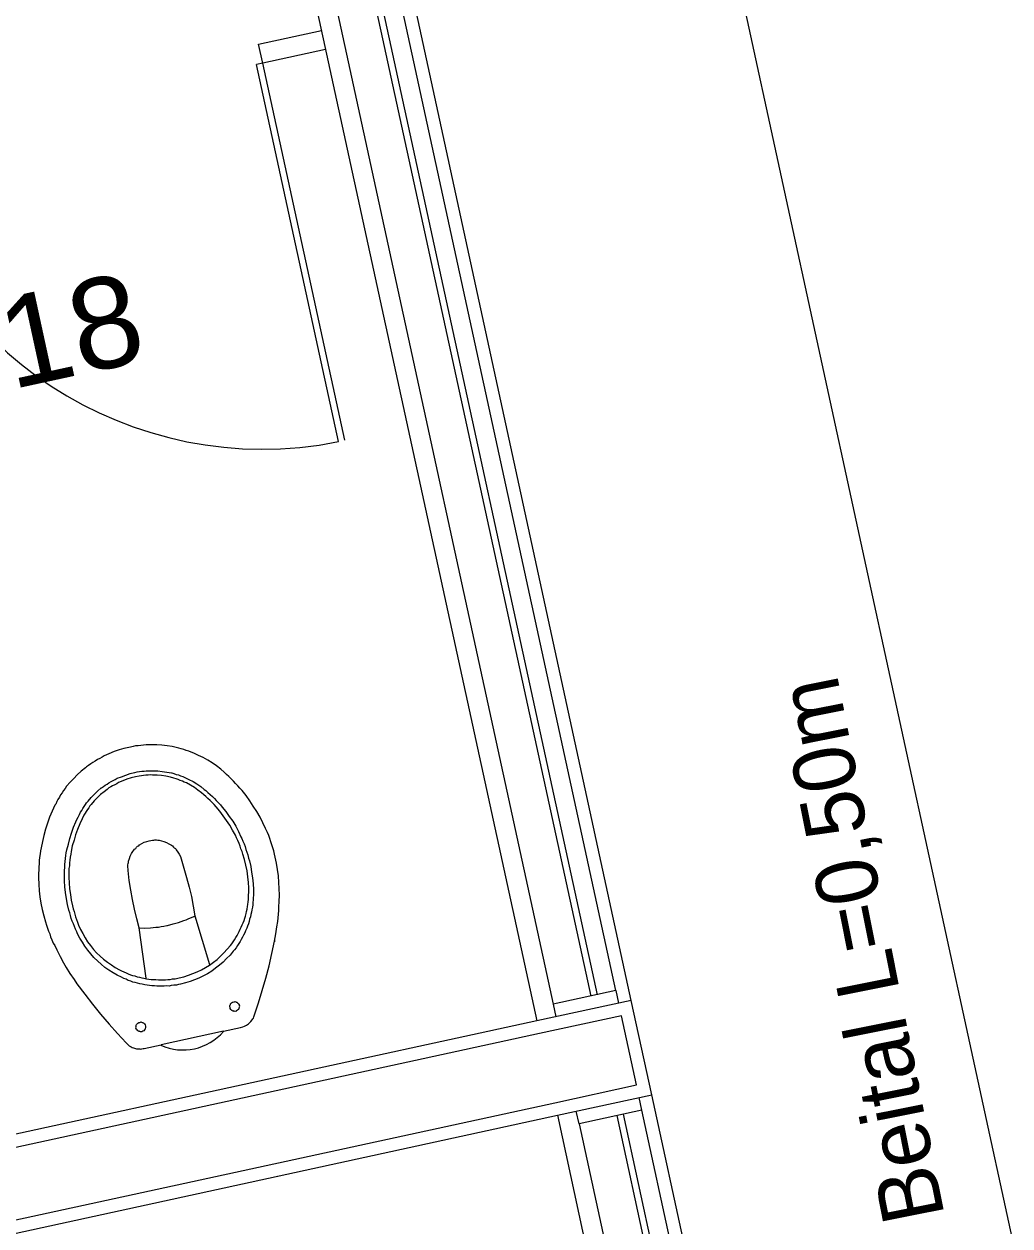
# Model space of a CAD drawing. Header units: millimetres. Extents: x -395 to 1008, y 9 to 692.
# Drawn here: x -31.075 to -29.543, y 51.78 to 53.647 of the extents above; entities that cross this region are included whole.
import ezdxf

# ---------------------------------------------------------------- set-up
doc = ezdxf.new("R2010")
doc.units = ezdxf.units.MM
doc.header["$LTSCALE"] = 0.1
doc.header["$MEASUREMENT"] = 0
for name, color, linetype, lineweight in [('.10 ultra fina', 240, 'Continuous', 5), ('.30', 50, 'Continuous', 5), ('.40 Interno parede', 27, 'Continuous', 5)]:
    doc.layers.add(name, color=color, linetype=linetype, lineweight=lineweight)
doc.styles.add('Arial', font='arial.ttf')
doc.styles.add('MicrosoftHimalaya', font='himalaya.ttf')

# ---------------------------------------------------------------- blocks, each defined once
blk = doc.blocks.new('eeetet')
at = {"layer": '.10 ultra fina', "color": 240, "lineweight": 5}
for p, q in [((665.5333, 103.2356), (661.6132, 121.2638)), ((663.0686, 112.217), (662.5162, 114.7576)), ((662.4716, 114.7274), (663.0155, 112.2259)), ((663.0449, 112.2323), (662.5009, 114.7338)), ((662.3696, 114.7257), (662.9221, 112.1851)), ((662.4032, 114.7126), (662.9471, 112.211)), ((662.4618, 114.7253), (663.0058, 112.2238)), ((662.4897, 113.7029), (662.5874, 113.7241)), ((662.4961, 113.6736), (662.4897, 113.7029)), ((662.5938, 113.6948), (662.4961, 113.6736)), ((662.4961, 113.6736), (662.4863, 113.6715)), ((662.6137, 113.0856), (662.4863, 113.6715)), ((662.6235, 113.0878), (662.4961, 113.6736)), ((662.2572, 112.6003), (662.2497, 112.5971)), ((662.2652, 112.6036), (662.2572, 112.6003)), ((662.2728, 112.6063), (662.2652, 112.6036)), ((662.2805, 112.6084), (662.2728, 112.6063)), ((662.2883, 112.6101), (662.2805, 112.6084)), ((662.2907, 112.6107), (662.2883, 112.6101)), ((662.2946, 112.6115), (662.2907, 112.6107)), ((662.2985, 112.6124), (662.2946, 112.6115)), ((662.3026, 112.6127), (662.2985, 112.6124)), ((662.3066, 112.6131), (662.3026, 112.6127)), ((662.3106, 112.6135), (662.3066, 112.6131)), ((662.3151, 112.6139), (662.3106, 112.6135)), ((662.3191, 112.6143), (662.3151, 112.6139)), ((662.3232, 112.6142), (662.3191, 112.6143)), ((662.3315, 112.6139), (662.3232, 112.6142)), ((662.3392, 112.6135), (662.3315, 112.6139)), ((662.3476, 112.6128), (662.3392, 112.6135)), ((662.3555, 112.6115), (662.3476, 112.6128)), ((662.3636, 112.6096), (662.3555, 112.6115)), ((662.3658, 112.6091), (662.3636, 112.6096)), ((662.3696, 112.6079), (662.3658, 112.6091)), ((662.3735, 112.6067), (662.3696, 112.6079)), ((662.3773, 112.6055), (662.3735, 112.6067)), ((662.3812, 112.6042), (662.3773, 112.6055)), ((662.385, 112.603), (662.3812, 112.6042)), ((662.389, 112.6013), (662.385, 112.603)), ((662.3924, 112.5995), (662.389, 112.6013)), ((662.3964, 112.5978), (662.3924, 112.5995)), ((662.4038, 112.5943), (662.3964, 112.5978)), ((662.2222, 112.5799), (662.2205, 112.5785)), ((662.2253, 112.5821), (662.2222, 112.5799)), ((662.2289, 112.5844), (662.2253, 112.5821)), ((662.232, 112.5867), (662.2289, 112.5844)), ((662.2356, 112.589), (662.232, 112.5867)), ((662.2392, 112.5913), (662.2356, 112.589)), ((662.2429, 112.5931), (662.2392, 112.5913)), ((662.2466, 112.5949), (662.2429, 112.5931)), ((662.2497, 112.5971), (662.2466, 112.5949)), ((662.4108, 112.5902), (662.4038, 112.5943)), ((662.4174, 112.586), (662.4108, 112.5902)), ((662.4245, 112.5814), (662.4174, 112.586)), ((662.4308, 112.5761), (662.4245, 112.5814)), ((662.2026, 112.5618), (662.1967, 112.556)), ((662.208, 112.5676), (662.2026, 112.5618)), ((662.214, 112.573), (662.208, 112.5676)), ((662.2205, 112.5785), (662.214, 112.573)), ((662.2637, 112.5587), (662.2669, 112.5605)), ((662.2669, 112.5605), (662.2701, 112.5622)), ((662.2701, 112.5622), (662.2767, 112.5646)), ((662.2767, 112.5646), (662.2833, 112.5671)), ((662.2852, 112.5609), (662.2786, 112.5584)), ((662.2833, 112.5671), (662.2899, 112.5696)), ((662.2919, 112.5628), (662.2852, 112.5609)), ((662.2899, 112.5696), (662.2968, 112.5711)), ((662.2983, 112.5642), (662.2919, 112.5628)), ((662.2968, 112.5711), (662.2973, 112.5712)), ((662.2973, 112.5712), (662.3012, 112.572)), ((662.3041, 112.5655), (662.2983, 112.5642)), ((662.3012, 112.572), (662.3046, 112.5728)), ((662.3077, 112.5658), (662.3041, 112.5655)), ((662.3046, 112.5728), (662.3081, 112.573)), ((662.3111, 112.5665), (662.3077, 112.5658)), ((662.3081, 112.573), (662.3117, 112.5733)), ((662.3146, 112.5668), (662.3111, 112.5665)), ((662.3117, 112.5733), (662.3152, 112.5735)), ((662.3181, 112.567), (662.3146, 112.5668)), ((662.3152, 112.5735), (662.3187, 112.5738)), ((662.3217, 112.5673), (662.3181, 112.567)), ((662.3187, 112.5738), (662.3222, 112.574)), ((662.3248, 112.5669), (662.3217, 112.5673)), ((662.3222, 112.574), (662.3259, 112.5738)), ((662.332, 112.5669), (662.3248, 112.5669)), ((662.3259, 112.5738), (662.333, 112.5738)), ((662.3387, 112.5664), (662.332, 112.5669)), ((662.333, 112.5738), (662.3399, 112.5728)), ((662.3456, 112.5653), (662.3387, 112.5664)), ((662.3399, 112.5728), (662.3473, 112.5718)), ((662.3526, 112.5638), (662.3456, 112.5653)), ((662.3473, 112.5718), (662.3542, 112.5707)), ((662.358, 112.5624), (662.3526, 112.5638)), ((662.3542, 112.5707), (662.3548, 112.5704)), ((662.3548, 112.5704), (662.358, 112.5695)), ((662.358, 112.5695), (662.3614, 112.5682)), ((662.3614, 112.5611), (662.358, 112.5624)), ((662.3614, 112.5682), (662.3651, 112.5675)), ((662.3646, 112.5602), (662.3614, 112.5611)), ((662.3651, 112.5675), (662.3685, 112.5662)), ((662.3685, 112.5662), (662.3718, 112.5649)), ((662.3718, 112.5649), (662.3752, 112.5635)), ((662.3752, 112.5635), (662.378, 112.5621)), ((662.378, 112.5621), (662.3815, 112.5603)), ((662.3815, 112.5603), (662.3878, 112.5571)), ((662.4363, 112.5717), (662.4308, 112.5761)), ((662.4396, 112.5683), (662.4363, 112.5717)), ((662.4434, 112.5651), (662.4396, 112.5683)), ((662.4473, 112.5613), (662.4434, 112.5651)), ((662.4506, 112.5579), (662.4473, 112.5613)), ((662.1867, 112.543), (662.1844, 112.5395)), ((662.1891, 112.5461), (662.1867, 112.543)), ((662.1914, 112.5497), (662.1891, 112.5461)), ((662.1967, 112.556), (662.1914, 112.5497)), ((662.2345, 112.5376), (662.2396, 112.5423)), ((662.2396, 112.5423), (662.2452, 112.5471)), ((662.2452, 112.5471), (662.2457, 112.5472)), ((662.2457, 112.5472), (662.2488, 112.5494)), ((662.2488, 112.5494), (662.2514, 112.5515)), ((662.2544, 112.545), (662.2495, 112.5413)), ((662.2514, 112.5515), (662.2546, 112.5532)), ((662.257, 112.5471), (662.2544, 112.545)), ((662.2546, 112.5532), (662.2572, 112.5553)), ((662.2602, 112.5488), (662.257, 112.5471)), ((662.2572, 112.5553), (662.2604, 112.557)), ((662.2629, 112.5504), (662.2602, 112.5488)), ((662.2604, 112.557), (662.2637, 112.5587)), ((662.2661, 112.5521), (662.2629, 112.5504)), ((662.2693, 112.5538), (662.2661, 112.5521)), ((662.272, 112.5554), (662.2693, 112.5538)), ((662.2786, 112.5584), (662.272, 112.5554)), ((662.368, 112.5589), (662.3646, 112.5602)), ((662.3714, 112.5576), (662.368, 112.5589)), ((662.3742, 112.5562), (662.3714, 112.5576)), ((662.3776, 112.5549), (662.3742, 112.5562)), ((662.3839, 112.5516), (662.3776, 112.5549)), ((662.3899, 112.5478), (662.3839, 112.5516)), ((662.3878, 112.5571), (662.3938, 112.5533)), ((662.3953, 112.5439), (662.3899, 112.5478)), ((662.3938, 112.5533), (662.3997, 112.5494)), ((662.4009, 112.5395), (662.3953, 112.5439)), ((662.3997, 112.5494), (662.4053, 112.545)), ((662.4053, 112.545), (662.4078, 112.543)), ((662.4078, 112.543), (662.411, 112.5401)), ((662.454, 112.5541), (662.4506, 112.5579)), ((662.4573, 112.5507), (662.454, 112.5541)), ((662.4607, 112.5468), (662.4573, 112.5507)), ((662.4641, 112.543), (662.4607, 112.5468)), ((662.4703, 112.5356), (662.4641, 112.543)), ((662.1761, 112.5259), (662.1744, 112.5219)), ((662.1779, 112.5294), (662.1761, 112.5259)), ((662.1802, 112.5329), (662.1779, 112.5294)), ((662.182, 112.5364), (662.1802, 112.5329)), ((662.1844, 112.5395), (662.182, 112.5364)), ((662.2206, 112.5212), (662.2225, 112.5242)), ((662.2225, 112.5242), (662.2251, 112.5268)), ((662.2251, 112.5268), (662.2295, 112.5324)), ((662.2295, 112.5324), (662.2345, 112.5376)), ((662.2342, 112.5273), (662.2297, 112.5217)), ((662.2392, 112.5324), (662.2342, 112.5273)), ((662.2443, 112.5371), (662.2392, 112.5324)), ((662.2495, 112.5413), (662.2443, 112.5371)), ((662.4046, 112.5367), (662.4009, 112.5395)), ((662.4077, 112.5338), (662.4046, 112.5367)), ((662.4109, 112.5309), (662.4077, 112.5338)), ((662.4142, 112.5275), (662.4109, 112.5309)), ((662.411, 112.5401), (662.4142, 112.5372)), ((662.4142, 112.5372), (662.4179, 112.534)), ((662.4174, 112.5246), (662.4142, 112.5275)), ((662.4207, 112.5213), (662.4174, 112.5246)), ((662.4179, 112.534), (662.4212, 112.5306)), ((662.4212, 112.5306), (662.4239, 112.5276)), ((662.4239, 112.5276), (662.4272, 112.5242)), ((662.4272, 112.5242), (662.4305, 112.5208)), ((662.4762, 112.5272), (662.4703, 112.5356)), ((662.4815, 112.5191), (662.4762, 112.5272)), ((662.1691, 112.5111), (662.165, 112.502)), ((662.1733, 112.5202), (662.1691, 112.5111)), ((662.1744, 112.5219), (662.1733, 112.5202)), ((662.2098, 112.503), (662.2112, 112.5059)), ((662.2112, 112.5059), (662.213, 112.5093)), ((662.213, 112.5093), (662.2149, 112.5123)), ((662.2149, 112.5123), (662.2168, 112.5153)), ((662.2181, 112.5048), (662.2157, 112.4992)), ((662.2168, 112.5153), (662.2187, 112.5183)), ((662.22, 112.5078), (662.2181, 112.5048)), ((662.2187, 112.5183), (662.2206, 112.5212)), ((662.2219, 112.5108), (662.22, 112.5078)), ((662.2238, 112.5137), (662.2219, 112.5108)), ((662.2258, 112.5162), (662.2238, 112.5137)), ((662.2277, 112.5192), (662.2258, 112.5162)), ((662.2297, 112.5217), (662.2277, 112.5192)), ((662.4235, 112.5178), (662.4207, 112.5213)), ((662.4296, 112.5109), (662.4235, 112.5178)), ((662.4347, 112.5038), (662.4296, 112.5109)), ((662.4305, 112.5208), (662.4333, 112.5173)), ((662.4333, 112.5173), (662.4389, 112.5104)), ((662.4389, 112.5104), (662.4442, 112.5028)), ((662.487, 112.5106), (662.4815, 112.5191)), ((662.4919, 112.5019), (662.487, 112.5106)), ((662.1619, 112.4926), (662.1588, 112.4832)), ((662.165, 112.502), (662.1619, 112.4926)), ((662.199, 112.4771), (662.2022, 112.486)), ((662.2022, 112.486), (662.2055, 112.4944)), ((662.2055, 112.4944), (662.2094, 112.5024)), ((662.2118, 112.4912), (662.2085, 112.4828)), ((662.2094, 112.5024), (662.2098, 112.503)), ((662.2157, 112.4992), (662.2118, 112.4912)), ((662.4398, 112.4968), (662.4347, 112.5038)), ((662.4451, 112.4892), (662.4398, 112.4968)), ((662.4442, 112.5028), (662.4494, 112.4953)), ((662.4493, 112.4814), (662.4451, 112.4892)), ((662.4494, 112.4953), (662.4541, 112.4876)), ((662.4541, 112.4876), (662.4585, 112.4793)), ((662.4964, 112.4932), (662.4919, 112.5019)), ((662.5004, 112.4843), (662.4964, 112.4932)), ((662.1558, 112.4734), (662.1537, 112.4642)), ((662.1588, 112.4832), (662.1558, 112.4734)), ((662.1941, 112.4597), (662.1963, 112.4684)), ((662.1963, 112.4684), (662.199, 112.4771)), ((662.2052, 112.4744), (662.2029, 112.4662)), ((662.2085, 112.4828), (662.2052, 112.4744)), ((662.4536, 112.4736), (662.4493, 112.4814)), ((662.4555, 112.4695), (662.4536, 112.4736)), ((662.4574, 112.4653), (662.4555, 112.4695)), ((662.4585, 112.4793), (662.4622, 112.4714)), ((662.4622, 112.4714), (662.4634, 112.4686)), ((662.4634, 112.4686), (662.4653, 112.4644)), ((662.5033, 112.4778), (662.5004, 112.4843)), ((662.5054, 112.4731), (662.5033, 112.4778)), ((662.5069, 112.4684), (662.5054, 112.4731)), ((662.5085, 112.4636), (662.5069, 112.4684)), ((662.1508, 112.4493), (662.1503, 112.4446)), ((662.1518, 112.4541), (662.1508, 112.4493)), ((662.1537, 112.4642), (662.1518, 112.4541)), ((662.1909, 112.4462), (662.1919, 112.451)), ((662.1919, 112.451), (662.1941, 112.4597)), ((662.1986, 112.4484), (662.198, 112.4442)), ((662.2002, 112.4574), (662.1986, 112.4484)), ((662.2029, 112.4662), (662.2002, 112.4574)), ((662.2924, 112.4453), (662.2943, 112.4482)), ((662.2943, 112.4482), (662.2959, 112.4506)), ((662.2959, 112.4506), (662.2971, 112.4519)), ((662.2971, 112.4519), (662.2989, 112.4533)), ((662.2989, 112.4533), (662.3, 112.4551)), ((662.3, 112.4551), (662.3017, 112.4565)), ((662.3017, 112.4565), (662.3036, 112.4574)), ((662.3036, 112.4574), (662.3048, 112.4587)), ((662.3048, 112.4587), (662.3084, 112.461)), ((662.3084, 112.461), (662.3121, 112.4629)), ((662.3121, 112.4629), (662.3159, 112.4642)), ((662.3159, 112.4642), (662.3198, 112.465)), ((662.3198, 112.465), (662.3223, 112.4656)), ((662.3223, 112.4656), (662.3247, 112.4661)), ((662.3247, 112.4661), (662.3268, 112.466)), ((662.3268, 112.466), (662.3287, 112.4665)), ((662.3287, 112.4665), (662.3308, 112.4664)), ((662.3308, 112.4664), (662.333, 112.4658)), ((662.333, 112.4658), (662.335, 112.4658)), ((662.335, 112.4658), (662.3388, 112.4651)), ((662.3388, 112.4651), (662.3426, 112.4639)), ((662.3426, 112.4639), (662.3465, 112.4626)), ((662.3465, 112.4626), (662.35, 112.4603)), ((662.35, 112.4603), (662.3523, 112.4593)), ((662.3523, 112.4593), (662.3541, 112.4582)), ((662.3541, 112.4582), (662.3559, 112.457)), ((662.3559, 112.457), (662.3573, 112.4553)), ((662.3573, 112.4553), (662.3586, 112.454)), ((662.3586, 112.454), (662.3604, 112.4529)), ((662.3604, 112.4529), (662.3618, 112.4511)), ((662.3618, 112.4511), (662.3641, 112.4475)), ((662.4594, 112.4611), (662.4574, 112.4653)), ((662.4608, 112.4568), (662.4594, 112.4611)), ((662.4623, 112.4525), (662.4608, 112.4568)), ((662.4642, 112.4483), (662.4623, 112.4525)), ((662.465, 112.4444), (662.4642, 112.4483)), ((662.4653, 112.4644), (662.4672, 112.4602)), ((662.4672, 112.4602), (662.4687, 112.456)), ((662.4687, 112.456), (662.4701, 112.4517)), ((662.4701, 112.4517), (662.4716, 112.4474)), ((662.51, 112.4588), (662.5085, 112.4636)), ((662.5116, 112.454), (662.51, 112.4588)), ((662.5131, 112.4492), (662.5116, 112.454)), ((662.5142, 112.4444), (662.5131, 112.4492)), ((662.1489, 112.4345), (662.1485, 112.4293)), ((662.1494, 112.4392), (662.1489, 112.4345)), ((662.1503, 112.4446), (662.1494, 112.4392)), ((662.1886, 112.4283), (662.1892, 112.433)), ((662.1892, 112.433), (662.1898, 112.4373)), ((662.1898, 112.4373), (662.1903, 112.442)), ((662.1903, 112.442), (662.1909, 112.4462)), ((662.1958, 112.4309), (662.1957, 112.4263)), ((662.1964, 112.4351), (662.1958, 112.4309)), ((662.1969, 112.4398), (662.1964, 112.4351)), ((662.198, 112.4442), (662.1969, 112.4398)), ((662.2865, 112.4276), (662.2871, 112.4298)), ((662.2871, 112.4298), (662.2873, 112.4313)), ((662.2873, 112.4313), (662.2878, 112.4335)), ((662.2878, 112.4335), (662.289, 112.4374)), ((662.289, 112.4374), (662.2902, 112.4412)), ((662.2902, 112.4412), (662.2924, 112.4453)), ((662.3641, 112.4475), (662.3663, 112.4444)), ((662.3663, 112.4444), (662.3681, 112.4407)), ((662.3681, 112.4407), (662.3694, 112.4369)), ((662.3694, 112.4369), (662.3736, 112.4225)), ((662.4679, 112.4358), (662.465, 112.4444)), ((662.4698, 112.427), (662.4679, 112.4358)), ((662.4716, 112.4474), (662.473, 112.4431)), ((662.473, 112.4431), (662.4741, 112.4382)), ((662.4741, 112.4382), (662.4755, 112.4339)), ((662.4755, 112.4339), (662.4774, 112.4251)), ((662.5152, 112.4395), (662.5142, 112.4444)), ((662.5173, 112.4302), (662.5152, 112.4395)), ((662.5189, 112.4203), (662.5173, 112.4302)), ((662.1481, 112.4195), (662.1476, 112.4148)), ((662.1476, 112.4148), (662.1476, 112.4076)), ((662.1485, 112.4293), (662.148, 112.4246)), ((662.148, 112.4246), (662.1481, 112.4195)), ((662.1881, 112.419), (662.1886, 112.4237)), ((662.1881, 112.4144), (662.1881, 112.419)), ((662.1881, 112.4118), (662.1881, 112.4144)), ((662.1881, 112.4026), (662.1881, 112.4118)), ((662.1886, 112.4237), (662.1886, 112.4283)), ((662.1957, 112.4263), (662.1951, 112.4221)), ((662.1951, 112.4221), (662.1951, 112.4174)), ((662.1951, 112.4174), (662.1951, 112.4082)), ((662.2864, 112.4235), (662.2865, 112.4255)), ((662.2868, 112.4215), (662.2864, 112.4235)), ((662.2865, 112.4255), (662.2865, 112.4276)), ((662.2869, 112.419), (662.2868, 112.4215)), ((662.2887, 112.4035), (662.2869, 112.419)), ((662.3736, 112.4225), (662.3778, 112.408)), ((662.4718, 112.4182), (662.4698, 112.427)), ((662.4732, 112.4093), (662.4718, 112.4182)), ((662.4774, 112.4251), (662.4788, 112.4162)), ((662.4788, 112.4162), (662.4803, 112.4073)), ((662.5205, 112.4104), (662.5189, 112.4203)), ((662.1476, 112.4076), (662.1483, 112.3975)), ((662.1483, 112.3975), (662.1489, 112.3875)), ((662.1885, 112.3935), (662.1881, 112.4026)), ((662.1895, 112.3845), (662.1885, 112.3935)), ((662.1951, 112.4082), (662.1954, 112.3996)), ((662.1954, 112.3996), (662.1959, 112.3905)), ((662.291, 112.3882), (662.2887, 112.4035)), ((662.3778, 112.408), (662.3816, 112.393)), ((662.3816, 112.393), (662.3852, 112.3785)), ((662.4741, 112.4003), (662.4732, 112.4093)), ((662.4745, 112.3917), (662.4741, 112.4003)), ((662.4803, 112.4073), (662.4812, 112.3983)), ((662.4812, 112.3983), (662.4817, 112.3892)), ((662.5212, 112.4003), (662.5205, 112.4104)), ((662.5217, 112.3907), (662.5212, 112.4003)), ((662.1489, 112.3875), (662.15, 112.378)), ((662.15, 112.378), (662.1516, 112.3681)), ((662.191, 112.3751), (662.1895, 112.3845)), ((662.1929, 112.3663), (662.191, 112.3751)), ((662.1959, 112.3905), (662.1973, 112.3816)), ((662.1973, 112.3816), (662.1987, 112.3727)), ((662.2936, 112.3739), (662.291, 112.3882)), ((662.2969, 112.3587), (662.2936, 112.3739)), ((662.3852, 112.3785), (662.3879, 112.3637)), ((662.4735, 112.37), (662.4738, 112.3737)), ((662.4738, 112.3737), (662.474, 112.3773)), ((662.474, 112.3773), (662.4742, 112.3809)), ((662.4742, 112.3809), (662.4745, 112.3846)), ((662.4745, 112.3846), (662.4745, 112.3917)), ((662.4813, 112.3768), (662.481, 112.3732)), ((662.4816, 112.38), (662.4813, 112.3768)), ((662.4817, 112.3892), (662.4816, 112.38)), ((662.5215, 112.3707), (662.5219, 112.3805)), ((662.5219, 112.3805), (662.5217, 112.3907)), ((662.1516, 112.3681), (662.1532, 112.3582)), ((662.1532, 112.3582), (662.1559, 112.3485)), ((662.1948, 112.3575), (662.1929, 112.3663)), ((662.1963, 112.3532), (662.1948, 112.3575)), ((662.1987, 112.3727), (662.2006, 112.3639)), ((662.2006, 112.3639), (662.2016, 112.3595)), ((662.2016, 112.3595), (662.203, 112.3552)), ((662.203, 112.3552), (662.204, 112.3508)), ((662.3007, 112.3437), (662.2969, 112.3587)), ((662.3879, 112.3637), (662.3907, 112.3484)), ((662.4703, 112.3519), (662.4711, 112.3552)), ((662.4711, 112.3552), (662.4719, 112.3589)), ((662.4719, 112.3589), (662.4726, 112.3627)), ((662.4726, 112.3627), (662.4728, 112.3663)), ((662.4728, 112.3663), (662.4735, 112.37)), ((662.4792, 112.358), (662.4785, 112.3542)), ((662.48, 112.3617), (662.4792, 112.358)), ((662.4807, 112.3654), (662.48, 112.3617)), ((662.4809, 112.3691), (662.4807, 112.3654)), ((662.481, 112.3732), (662.4809, 112.3691)), ((662.5206, 112.3511), (662.5209, 112.3568)), ((662.5209, 112.3568), (662.5212, 112.3625)), ((662.5212, 112.3625), (662.5215, 112.3707)), ((662.1559, 112.3485), (662.1585, 112.3389)), ((662.1585, 112.3389), (662.16, 112.3341)), ((662.1972, 112.3488), (662.1963, 112.3532)), ((662.1987, 112.3445), (662.1972, 112.3488)), ((662.2001, 112.3403), (662.1987, 112.3445)), ((662.2021, 112.3361), (662.2001, 112.3403)), ((662.204, 112.3508), (662.2053, 112.347)), ((662.2053, 112.347), (662.2068, 112.3427)), ((662.2068, 112.3427), (662.2082, 112.3384)), ((662.2082, 112.3384), (662.2101, 112.3342)), ((662.3043, 112.3296), (662.3007, 112.3437)), ((662.3571, 112.336), (662.3653, 112.3383)), ((662.3653, 112.3383), (662.3734, 112.3411)), ((662.3734, 112.3411), (662.3772, 112.3424)), ((662.3772, 112.3424), (662.3814, 112.3444)), ((662.3814, 112.3444), (662.3852, 112.3457)), ((662.3852, 112.3457), (662.3889, 112.3475)), ((662.3889, 112.3475), (662.3907, 112.3484)), ((662.3907, 112.3484), (662.4133, 112.273)), ((662.4644, 112.3343), (662.4657, 112.3376)), ((662.4657, 112.3376), (662.4671, 112.341)), ((662.4671, 112.341), (662.4683, 112.3448)), ((662.4683, 112.3448), (662.4691, 112.3481)), ((662.4691, 112.3481), (662.4703, 112.3519)), ((662.475, 112.3396), (662.4738, 112.3358)), ((662.4758, 112.3434), (662.475, 112.3396)), ((662.4771, 112.3467), (662.4758, 112.3434)), ((662.4778, 112.3505), (662.4771, 112.3467)), ((662.4785, 112.3542), (662.4778, 112.3505)), ((662.5182, 112.3316), (662.5196, 112.3396)), ((662.5196, 112.3396), (662.5206, 112.3511)), ((662.16, 112.3341), (662.1616, 112.3293)), ((662.1616, 112.3293), (662.1631, 112.3245)), ((662.1631, 112.3245), (662.1651, 112.3203)), ((662.1651, 112.3203), (662.1666, 112.3156)), ((662.2035, 112.3318), (662.2021, 112.3361)), ((662.2054, 112.3276), (662.2035, 112.3318)), ((662.2074, 112.3234), (662.2054, 112.3276)), ((662.2085, 112.3206), (662.2074, 112.3234)), ((662.212, 112.3137), (662.2085, 112.3206)), ((662.2101, 112.3342), (662.2132, 112.3272)), ((662.2132, 112.3272), (662.2166, 112.3208)), ((662.2166, 112.3208), (662.2201, 112.3144)), ((662.3043, 112.3296), (662.313, 112.3295)), ((662.3151, 112.2517), (662.3043, 112.3296)), ((662.313, 112.3295), (662.3216, 112.3298)), ((662.3216, 112.3298), (662.3301, 112.3307)), ((662.3301, 112.3307), (662.3341, 112.331)), ((662.3341, 112.331), (662.3385, 112.332)), ((662.3385, 112.332), (662.3426, 112.3323)), ((662.3426, 112.3323), (662.347, 112.3333)), ((662.347, 112.3333), (662.3484, 112.3336)), ((662.3484, 112.3336), (662.3571, 112.336)), ((662.4544, 112.3147), (662.4563, 112.3177)), ((662.4563, 112.3177), (662.4581, 112.3211)), ((662.4581, 112.3211), (662.4595, 112.324)), ((662.4595, 112.324), (662.4613, 112.3275)), ((662.4613, 112.3275), (662.4626, 112.3308)), ((662.4626, 112.3308), (662.4644, 112.3343)), ((662.4664, 112.3183), (662.4645, 112.3153)), ((662.4682, 112.3218), (662.4664, 112.3183)), ((662.4695, 112.3251), (662.4682, 112.3218)), ((662.4712, 112.3291), (662.4695, 112.3251)), ((662.4725, 112.3324), (662.4712, 112.3291)), ((662.4738, 112.3358), (662.4725, 112.3324)), ((662.5144, 112.3093), (662.5165, 112.3205)), ((662.5165, 112.3205), (662.5182, 112.3316)), ((662.1666, 112.3156), (662.1686, 112.3109)), ((662.1686, 112.3109), (662.1707, 112.3062)), ((662.1707, 112.3062), (662.1731, 112.3021)), ((662.1731, 112.3021), (662.1761, 112.2956)), ((662.216, 112.3074), (662.212, 112.3137)), ((662.2199, 112.3011), (662.216, 112.3074)), ((662.2243, 112.2949), (662.2199, 112.3011)), ((662.2201, 112.3144), (662.224, 112.3081)), ((662.224, 112.3081), (662.2283, 112.3024)), ((662.2283, 112.3024), (662.2332, 112.2963)), ((662.4409, 112.2964), (662.4458, 112.3021)), ((662.4458, 112.3021), (662.4482, 112.3052)), ((662.4482, 112.3052), (662.4502, 112.3081)), ((662.4502, 112.3081), (662.4521, 112.3111)), ((662.4521, 112.3111), (662.4544, 112.3147)), ((662.4547, 112.2989), (662.4523, 112.2958)), ((662.457, 112.3025), (662.4547, 112.2989)), ((662.4589, 112.3054), (662.457, 112.3025)), ((662.4608, 112.3084), (662.4589, 112.3054)), ((662.4626, 112.3119), (662.4608, 112.3084)), ((662.4645, 112.3153), (662.4626, 112.3119)), ((662.5104, 112.29), (662.5144, 112.3093)), ((662.5139, 112.3092), (662.5144, 112.3093)), ((662.5145, 112.3088), (662.5139, 112.3092)), ((662.5144, 112.3093), (662.5143, 112.3098)), ((662.5143, 112.3098), (662.5149, 112.3094)), ((662.515, 112.3089), (662.5145, 112.3088)), ((662.5149, 112.3094), (662.515, 112.3089)), ((662.1761, 112.2956), (662.1813, 112.2855)), ((662.1813, 112.2855), (662.1866, 112.2754)), ((662.2291, 112.2892), (662.2243, 112.2949)), ((662.2339, 112.2836), (662.2291, 112.2892)), ((662.2332, 112.2963), (662.2379, 112.2912)), ((662.2397, 112.2782), (662.2339, 112.2836)), ((662.2379, 112.2912), (662.2437, 112.2858)), ((662.2437, 112.2858), (662.2488, 112.2812)), ((662.2488, 112.2812), (662.2549, 112.2764)), ((662.4197, 112.2764), (662.4254, 112.2808)), ((662.4254, 112.2808), (662.4309, 112.2861)), ((662.4309, 112.2861), (662.4359, 112.2912)), ((662.44, 112.2819), (662.4345, 112.2766)), ((662.4359, 112.2912), (662.4409, 112.2964)), ((662.4455, 112.2872), (662.44, 112.2819)), ((662.4503, 112.2933), (662.4455, 112.2872)), ((662.4523, 112.2958), (662.4503, 112.2933)), ((662.5059, 112.2706), (662.5104, 112.29)), ((662.1866, 112.2754), (662.1907, 112.2681)), ((662.1907, 112.2681), (662.1964, 112.2586)), ((662.2449, 112.2732), (662.2397, 112.2782)), ((662.251, 112.2684), (662.2449, 112.2732)), ((662.2571, 112.2641), (662.251, 112.2684)), ((662.2549, 112.2764), (662.261, 112.2721)), ((662.2636, 112.2599), (662.2571, 112.2641)), ((662.261, 112.2721), (662.2669, 112.2683)), ((662.2669, 112.2683), (662.2734, 112.2646)), ((662.2734, 112.2646), (662.2768, 112.2628)), ((662.2768, 112.2628), (662.2802, 112.2615)), ((662.2802, 112.2615), (662.2837, 112.2597)), ((662.3944, 112.2612), (662.4008, 112.2647)), ((662.4008, 112.2647), (662.4072, 112.2681)), ((662.4072, 112.2681), (662.4135, 112.272)), ((662.4171, 112.2626), (662.4103, 112.2585)), ((662.4135, 112.272), (662.4197, 112.2764)), ((662.4228, 112.2669), (662.4171, 112.2626)), ((662.4289, 112.2718), (662.4228, 112.2669)), ((662.4345, 112.2766), (662.4289, 112.2718)), ((662.5008, 112.2516), (662.5059, 112.2706)), ((662.1964, 112.2586), (662.203, 112.2493)), ((662.203, 112.2493), (662.2075, 112.2426)), ((662.2701, 112.2562), (662.2636, 112.2599)), ((662.2769, 112.2531), (662.2701, 112.2562)), ((662.2804, 112.2513), (662.2769, 112.2531)), ((662.2837, 112.25), (662.2804, 112.2513)), ((662.2837, 112.2597), (662.287, 112.2583)), ((662.2872, 112.2481), (662.2837, 112.25)), ((662.287, 112.2583), (662.2904, 112.257)), ((662.291, 112.2469), (662.2872, 112.2481)), ((662.2904, 112.257), (662.2937, 112.2557)), ((662.2944, 112.2456), (662.291, 112.2469)), ((662.2937, 112.2557), (662.2975, 112.255)), ((662.2981, 112.2449), (662.2944, 112.2456)), ((662.2975, 112.255), (662.3008, 112.2537)), ((662.3015, 112.2436), (662.2981, 112.2449)), ((662.3008, 112.2537), (662.3046, 112.2529)), ((662.3052, 112.2429), (662.3015, 112.2436)), ((662.3046, 112.2529), (662.3083, 112.2522)), ((662.309, 112.2421), (662.3052, 112.2429)), ((662.3083, 112.2522), (662.3115, 112.2514)), ((662.3115, 112.2514), (662.3153, 112.2507)), ((662.3153, 112.2507), (662.319, 112.25)), ((662.319, 112.25), (662.3227, 112.2497)), ((662.3227, 112.2497), (662.3263, 112.2495)), ((662.3263, 112.2495), (662.3299, 112.2493)), ((662.3299, 112.2493), (662.334, 112.2491)), ((662.334, 112.2491), (662.3377, 112.2489)), ((662.3377, 112.2489), (662.3412, 112.2491)), ((662.3412, 112.2491), (662.3448, 112.2489)), ((662.3448, 112.2489), (662.3488, 112.2493)), ((662.3488, 112.2493), (662.3524, 112.2495)), ((662.3524, 112.2495), (662.3558, 112.2503)), ((662.3558, 112.2503), (662.3598, 112.2506)), ((662.3598, 112.2506), (662.3662, 112.252)), ((662.3662, 112.252), (662.3735, 112.2536)), ((662.376, 112.2444), (662.3683, 112.2422)), ((662.3735, 112.2536), (662.3806, 112.2562)), ((662.3832, 112.2465), (662.376, 112.2444)), ((662.3806, 112.2562), (662.3877, 112.2588)), ((662.3903, 112.2491), (662.3832, 112.2465)), ((662.3877, 112.2588), (662.3944, 112.2612)), ((662.397, 112.2516), (662.3903, 112.2491)), ((662.4039, 112.2551), (662.397, 112.2516)), ((662.4103, 112.2585), (662.4039, 112.2551)), ((662.4953, 112.2325), (662.5008, 112.2516)), ((662.2075, 112.2426), (662.2197, 112.2268)), ((662.2197, 112.2268), (662.2318, 112.211)), ((662.3127, 112.2414), (662.309, 112.2421)), ((662.3164, 112.2407), (662.3127, 112.2414)), ((662.3202, 112.24), (662.3164, 112.2407)), ((662.3238, 112.2397), (662.3202, 112.24)), ((662.3279, 112.2396), (662.3238, 112.2397)), ((662.3316, 112.2394), (662.3279, 112.2396)), ((662.3352, 112.2391), (662.3316, 112.2394)), ((662.3393, 112.239), (662.3352, 112.2391)), ((662.3428, 112.2393), (662.3393, 112.239)), ((662.3464, 112.2395), (662.3428, 112.2393)), ((662.3505, 112.2394), (662.3464, 112.2395)), ((662.3539, 112.2401), (662.3505, 112.2394)), ((662.3579, 112.2405), (662.3539, 112.2401)), ((662.3619, 112.2409), (662.3579, 112.2405)), ((662.3654, 112.2416), (662.3619, 112.2409)), ((662.3683, 112.2422), (662.3654, 112.2416)), ((662.4897, 112.2134), (662.4953, 112.2325)), ((663.0449, 112.2323), (662.9471, 112.211)), ((663.0449, 112.2323), (663.0491, 112.2127)), ((662.2318, 112.211), (662.2443, 112.1958)), ((662.4448, 112.2082), (662.4451, 112.2088)), ((662.445, 112.2072), (662.4448, 112.2082)), ((662.4453, 112.2058), (662.445, 112.2072)), ((662.4451, 112.2088), (662.4454, 112.2099)), ((662.4456, 112.2043), (662.4453, 112.2058)), ((662.4454, 112.2099), (662.4458, 112.2105)), ((662.4458, 112.2105), (662.4461, 112.2116)), ((662.4461, 112.2116), (662.4465, 112.2122)), ((662.4465, 112.2122), (662.4477, 112.2135)), ((662.4477, 112.2135), (662.4491, 112.2143)), ((662.4491, 112.2143), (662.451, 112.2147)), ((662.451, 112.2147), (662.452, 112.2149)), ((662.452, 112.2149), (662.453, 112.2151)), ((662.453, 112.2151), (662.4541, 112.2148)), ((662.4541, 112.2148), (662.4547, 112.2145)), ((662.4547, 112.2145), (662.4557, 112.2142)), ((662.4557, 112.2142), (662.4563, 112.2138)), ((662.4563, 112.2138), (662.4569, 112.2134)), ((662.4569, 112.2134), (662.4582, 112.2122)), ((662.4582, 112.2122), (662.459, 112.2108)), ((662.459, 112.2108), (662.46, 112.209)), ((662.4596, 112.2058), (662.4592, 112.2052)), ((662.4599, 112.2069), (662.4596, 112.2058)), ((662.46, 112.209), (662.4597, 112.2079)), ((662.4597, 112.2079), (662.4599, 112.2069)), ((662.4835, 112.1946), (662.4897, 112.2134)), ((663.0686, 112.217), (662.9221, 112.1851)), ((662.9471, 112.211), (662.9514, 112.1915)), ((663.1005, 112.0704), (663.0686, 112.217)), ((662.2443, 112.1958), (662.2574, 112.1803)), ((662.4464, 112.2029), (662.4456, 112.2043)), ((662.4477, 112.2017), (662.4464, 112.2029)), ((662.4483, 112.2013), (662.4477, 112.2017)), ((662.4495, 112.2005), (662.4483, 112.2013)), ((662.45, 112.2007), (662.4495, 112.2005)), ((662.4511, 112.2004), (662.45, 112.2007)), ((662.4517, 112.2), (662.4511, 112.2004)), ((662.4526, 112.2002), (662.4517, 112.2)), ((662.4542, 112.2), (662.4526, 112.2002)), ((662.4556, 112.2008), (662.4542, 112.2)), ((662.4569, 112.2017), (662.4556, 112.2008)), ((662.4582, 112.2029), (662.4569, 112.2017)), ((662.4586, 112.2035), (662.4582, 112.2029)), ((662.459, 112.2041), (662.4586, 112.2035)), ((662.4592, 112.2052), (662.459, 112.2041)), ((662.4796, 112.1866), (662.4808, 112.1884)), ((662.4808, 112.1884), (662.4816, 112.1896)), ((662.4816, 112.1896), (662.4822, 112.1913)), ((662.4822, 112.1913), (662.4829, 112.193)), ((662.4829, 112.193), (662.4835, 112.1946)), ((663.0534, 112.1932), (662.9263, 112.1656)), ((663.0767, 112.0857), (663.0534, 112.1932)), ((662.9221, 112.1851), (659.9417, 111.5371)), ((662.2574, 112.1803), (662.2703, 112.1657)), ((662.2992, 112.1766), (662.2995, 112.1772)), ((662.2994, 112.1756), (662.2992, 112.1766)), ((662.2992, 112.174), (662.2994, 112.1756)), ((662.3, 112.1726), (662.2992, 112.174)), ((662.2993, 112.1781), (662.2997, 112.1787)), ((662.2995, 112.1772), (662.2993, 112.1781)), ((662.2997, 112.1787), (662.3, 112.1798)), ((662.3, 112.1798), (662.3009, 112.1805)), ((662.3008, 112.1713), (662.3, 112.1726)), ((662.3021, 112.17), (662.3008, 112.1713)), ((662.3009, 112.1805), (662.3021, 112.1818)), ((662.3021, 112.1818), (662.3035, 112.1826)), ((662.3027, 112.1697), (662.3021, 112.17)), ((662.3034, 112.1688), (662.3027, 112.1697)), ((662.3044, 112.169), (662.3034, 112.1688)), ((662.3035, 112.1826), (662.3049, 112.1829)), ((662.305, 112.1686), (662.3044, 112.169)), ((662.3049, 112.1829), (662.3064, 112.1833)), ((662.3061, 112.1683), (662.305, 112.1686)), ((662.3066, 112.1684), (662.3061, 112.1683)), ((662.3064, 112.1833), (662.3074, 112.1835)), ((662.3081, 112.1683), (662.3066, 112.1684)), ((662.3074, 112.1835), (662.308, 112.1831)), ((662.308, 112.1831), (662.3091, 112.1828)), ((662.31, 112.1692), (662.3081, 112.1683)), ((662.3091, 112.1828), (662.3097, 112.1824)), ((662.3097, 112.1824), (662.3107, 112.1821)), ((662.3113, 112.17), (662.31, 112.1692)), ((662.3107, 112.1821), (662.3113, 112.1818)), ((662.3113, 112.1818), (662.3126, 112.1805)), ((662.3126, 112.1713), (662.3113, 112.17)), ((662.3126, 112.1805), (662.3134, 112.1792)), ((662.313, 112.1719), (662.3126, 112.1713)), ((662.3134, 112.1725), (662.313, 112.1719)), ((662.3134, 112.1792), (662.3139, 112.1772)), ((662.3136, 112.1736), (662.3134, 112.1725)), ((662.314, 112.1742), (662.3136, 112.1736)), ((662.3141, 112.1762), (662.3138, 112.1751)), ((662.3138, 112.1751), (662.314, 112.1742)), ((662.3139, 112.1772), (662.3141, 112.1762)), ((662.4353, 112.1693), (662.3381, 112.1482)), ((662.4353, 112.1693), (662.4617, 112.1751)), ((662.4617, 112.1751), (662.4651, 112.1758)), ((662.4651, 112.1758), (662.4679, 112.1769)), ((662.4679, 112.1769), (662.4698, 112.1778)), ((662.4698, 112.1778), (662.4711, 112.1786)), ((662.4711, 112.1786), (662.4725, 112.1795)), ((662.4725, 112.1795), (662.4738, 112.1808)), ((662.4738, 112.1808), (662.4751, 112.1816)), ((662.4751, 112.1816), (662.4776, 112.1842)), ((662.4776, 112.1842), (662.4796, 112.1866)), ((662.9263, 112.1656), (659.9264, 111.5133)), ((662.2703, 112.1657), (662.2837, 112.1512)), ((662.2837, 112.1512), (662.2863, 112.1487)), ((662.2863, 112.1487), (662.2888, 112.1467)), ((662.2888, 112.1467), (662.2906, 112.1455)), ((662.2906, 112.1455), (662.2918, 112.1448)), ((662.2918, 112.1448), (662.2934, 112.1441)), ((662.2934, 112.1441), (662.2951, 112.1434)), ((662.2951, 112.1434), (662.2968, 112.1428)), ((662.2968, 112.1428), (662.3, 112.142)), ((662.3, 112.142), (662.3032, 112.1416)), ((662.3032, 112.1416), (662.3052, 112.1416)), ((662.3052, 112.1416), (662.3068, 112.1414)), ((662.3068, 112.1414), (662.3083, 112.1417)), ((662.3083, 112.1417), (662.3102, 112.1421)), ((662.3102, 112.1421), (662.3117, 112.1424)), ((662.3117, 112.1424), (662.3381, 112.1482)), ((662.9497, 112.0581), (663.0767, 112.0857)), ((659.9498, 111.4058), (662.9497, 112.0581)), ((662.9539, 112.0385), (663.1005, 112.0704)), ((663.0852, 112.0466), (663.081, 112.0662)), ((663.653, 109.5298), (663.1005, 112.0704)), ((659.9736, 111.3905), (662.9539, 112.0385)), ((662.9539, 112.0385), (663.5064, 109.4979)), ((662.9875, 112.0254), (662.9833, 112.0449)), ((663.0852, 112.0466), (662.9875, 112.0254)), ((663.0461, 112.0381), (663.5901, 109.5366)), ((663.0559, 112.0402), (663.5998, 109.5387)), ((663.6292, 109.5451), (663.0852, 112.0466)), ((662.9875, 112.0254), (663.5314, 109.5238))]:
    blk.add_line(p, q, dxfattribs=at)
for centre, radius, start, end in [((662.4961, 113.6736), 0.6, 192.2675, 281.3125), ((662.3726, 112.2222), 0.0822, 245.0199, 319.5152)]:
    blk.add_arc(centre, radius, start, end, dxfattribs=at)
at = {"layer": '.10 ultra fina', "color": 240, "lineweight": 5, "insert": (663.5734, 111.8857), "char_height": 0.095997, "width": 1.104365, "attachment_point": 7, "rotation": 101.265, "line_spacing_factor": 0.9, "style": 'MicrosoftHimalaya'}
blk.add_mtext('Beital L=0,50m', dxfattribs=at)

msp = doc.modelspace()

# ---------------------------------------------------------------- block references
at = {"layer": '.30'}
msp.add_blockref('eeetet', (-693.1998, -60.0867), dxfattribs=at)

# ---------------------------------------------------------------- texts
at = {"layer": '.40 Interno parede', "color": 27, "insert": (-31.0939, 53.0775), "char_height": 0.1412, "width": 0.433799, "attachment_point": 7, "rotation": 12.2675, "line_spacing_factor": 0.9, "style": 'Arial'}
msp.add_mtext('18', dxfattribs=at)

doc.saveas('drawing.dxf')
